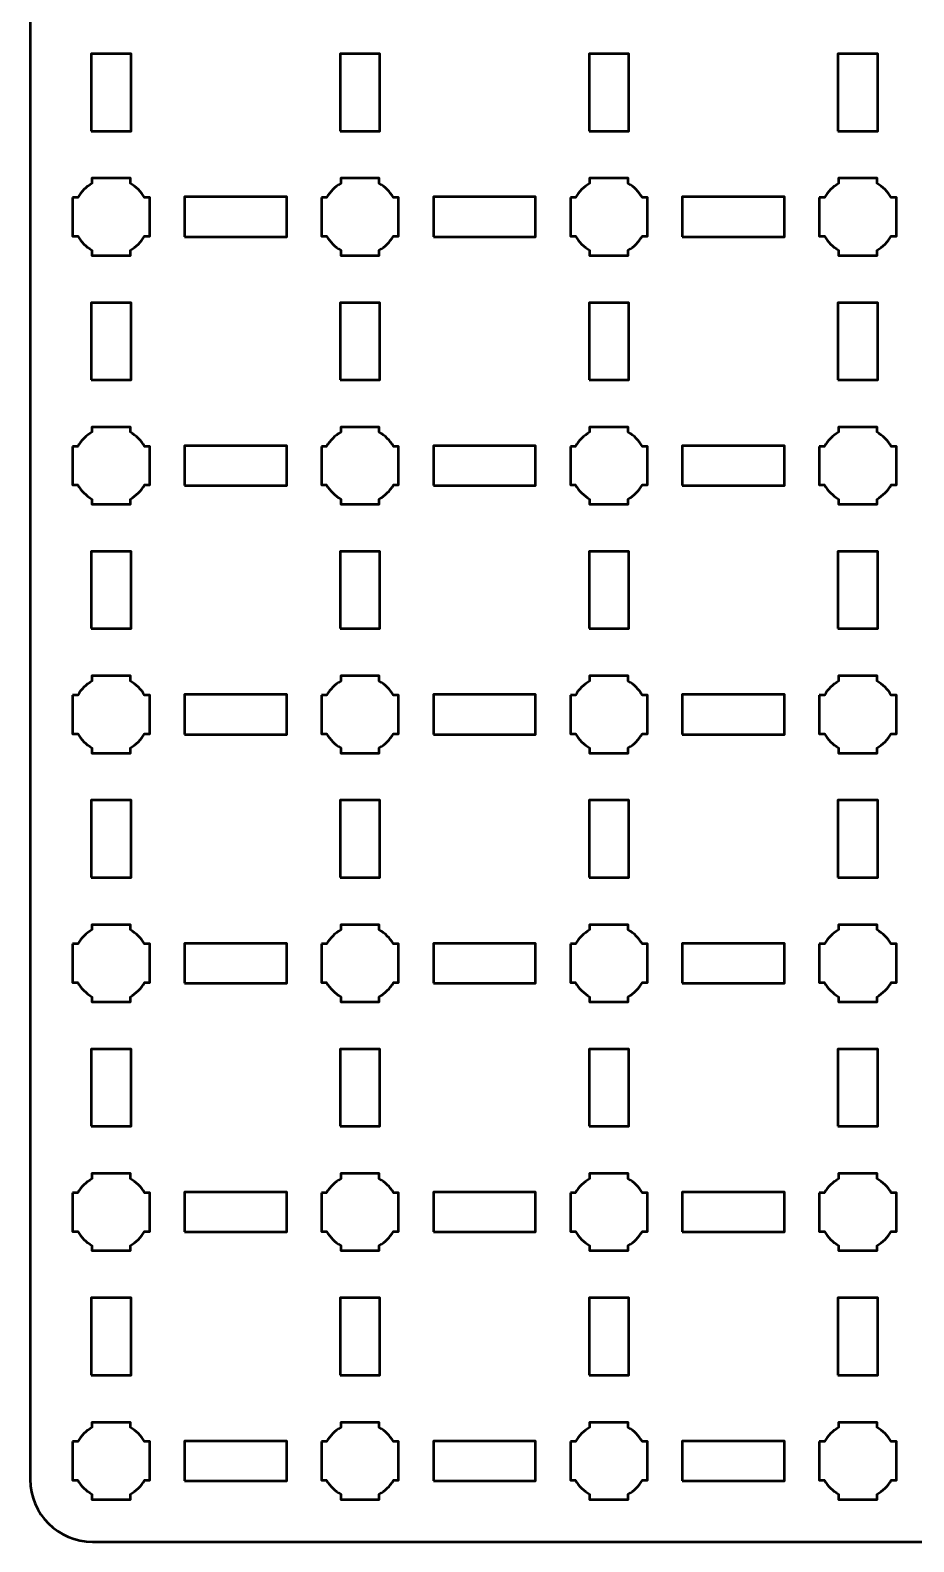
# Model space of a CAD drawing. Header units: centimetres. Extents: x -40.1 to 19.1, y -39.5 to 9.8.
# Drawn here: x -40.15 to -33.05, y -39.5 to -27.35 of the extents above; entities that cross this region are included whole.
import ezdxf

# ---------------------------------------------------------------- set-up
doc = ezdxf.new("R2010")
doc.units = ezdxf.units.CM
doc.header["$MEASUREMENT"] = 0
doc.layers.add('Layer 1', color=7, linetype='Continuous')

msp = doc.modelspace()

# ---------------------------------------------------------------- linework, layer by layer
at = {"layer": 'Layer 1', "color": 250, "lineweight": 53}
for points in [[(-39.66, -28.16), (-39.34, -28.16), (-39.34, -27.54), (-39.66, -27.54), (-39.66, -28.16)], [(-37.66, -28.16), (-37.34, -28.16), (-37.34, -27.54), (-37.66, -27.54), (-37.66, -28.16)], [(-35.66, -28.16), (-35.34, -28.16), (-35.34, -27.54), (-35.66, -27.54), (-35.66, -28.16)], [(-33.66, -28.16), (-33.34, -28.16), (-33.34, -27.54), (-33.66, -27.54), (-33.66, -28.16)], [(-38.91094, -29.01), (-38.08906, -29.01), (-38.08906, -28.69), (-38.91094, -28.69), (-38.91094, -29.01)], [(-36.91094, -29.01), (-36.08906, -29.01), (-36.08906, -28.69), (-36.91094, -28.69), (-36.91094, -29.01)], [(-34.91094, -29.01), (-34.08906, -29.01), (-34.08906, -28.69), (-34.91094, -28.69), (-34.91094, -29.01)], [(-39.66, -30.16), (-39.34, -30.16), (-39.34, -29.54), (-39.66, -29.54), (-39.66, -30.16)], [(-37.66, -30.16), (-37.34, -30.16), (-37.34, -29.54), (-37.66, -29.54), (-37.66, -30.16)], [(-35.66, -30.16), (-35.34, -30.16), (-35.34, -29.54), (-35.66, -29.54), (-35.66, -30.16)], [(-33.66, -30.16), (-33.34, -30.16), (-33.34, -29.54), (-33.66, -29.54), (-33.66, -30.16)], [(-38.91094, -31.01), (-38.08906, -31.01), (-38.08906, -30.69), (-38.91094, -30.69), (-38.91094, -31.01)], [(-36.91094, -31.01), (-36.08906, -31.01), (-36.08906, -30.69), (-36.91094, -30.69), (-36.91094, -31.01)], [(-34.91094, -31.01), (-34.08906, -31.01), (-34.08906, -30.69), (-34.91094, -30.69), (-34.91094, -31.01)], [(-39.66, -32.16), (-39.34, -32.16), (-39.34, -31.54), (-39.66, -31.54), (-39.66, -32.16)], [(-37.66, -32.16), (-37.34, -32.16), (-37.34, -31.54), (-37.66, -31.54), (-37.66, -32.16)], [(-35.66, -32.16), (-35.34, -32.16), (-35.34, -31.54), (-35.66, -31.54), (-35.66, -32.16)], [(-33.66, -32.16), (-33.34, -32.16), (-33.34, -31.54), (-33.66, -31.54), (-33.66, -32.16)], [(-38.91094, -33.01), (-38.08906, -33.01), (-38.08906, -32.69), (-38.91094, -32.69), (-38.91094, -33.01)], [(-36.91094, -33.01), (-36.08906, -33.01), (-36.08906, -32.69), (-36.91094, -32.69), (-36.91094, -33.01)], [(-34.91094, -33.01), (-34.08906, -33.01), (-34.08906, -32.69), (-34.91094, -32.69), (-34.91094, -33.01)], [(-39.66, -34.16), (-39.34, -34.16), (-39.34, -33.54), (-39.66, -33.54), (-39.66, -34.16)], [(-37.66, -34.16), (-37.34, -34.16), (-37.34, -33.54), (-37.66, -33.54), (-37.66, -34.16)], [(-35.66, -34.16), (-35.34, -34.16), (-35.34, -33.54), (-35.66, -33.54), (-35.66, -34.16)], [(-33.66, -34.16), (-33.34, -34.16), (-33.34, -33.54), (-33.66, -33.54), (-33.66, -34.16)], [(-38.91094, -35.01), (-38.08906, -35.01), (-38.08906, -34.69), (-38.91094, -34.69), (-38.91094, -35.01)], [(-36.91094, -35.01), (-36.08906, -35.01), (-36.08906, -34.69), (-36.91094, -34.69), (-36.91094, -35.01)], [(-34.91094, -35.01), (-34.08906, -35.01), (-34.08906, -34.69), (-34.91094, -34.69), (-34.91094, -35.01)], [(-39.66, -36.16), (-39.34, -36.16), (-39.34, -35.54), (-39.66, -35.54), (-39.66, -36.16)], [(-37.66, -36.16), (-37.34, -36.16), (-37.34, -35.54), (-37.66, -35.54), (-37.66, -36.16)], [(-35.66, -36.16), (-35.34, -36.16), (-35.34, -35.54), (-35.66, -35.54), (-35.66, -36.16)], [(-33.66, -36.16), (-33.34, -36.16), (-33.34, -35.54), (-33.66, -35.54), (-33.66, -36.16)], [(-38.91094, -37.01), (-38.08906, -37.01), (-38.08906, -36.69), (-38.91094, -36.69), (-38.91094, -37.01)], [(-36.91094, -37.01), (-36.08906, -37.01), (-36.08906, -36.69), (-36.91094, -36.69), (-36.91094, -37.01)], [(-34.91094, -37.01), (-34.08906, -37.01), (-34.08906, -36.69), (-34.91094, -36.69), (-34.91094, -37.01)], [(-39.66, -38.16), (-39.34, -38.16), (-39.34, -37.54), (-39.66, -37.54), (-39.66, -38.16)], [(-37.66, -38.16), (-37.34, -38.16), (-37.34, -37.54), (-37.66, -37.54), (-37.66, -38.16)], [(-35.66, -38.16), (-35.34, -38.16), (-35.34, -37.54), (-35.66, -37.54), (-35.66, -38.16)], [(-33.66, -38.16), (-33.34, -38.16), (-33.34, -37.54), (-33.66, -37.54), (-33.66, -38.16)], [(-38.91094, -39.01), (-38.08906, -39.01), (-38.08906, -38.69), (-38.91094, -38.69), (-38.91094, -39.01)], [(-36.91094, -39.01), (-36.08906, -39.01), (-36.08906, -38.69), (-36.91094, -38.69), (-36.91094, -39.01)], [(-34.91094, -39.01), (-34.08906, -39.01), (-34.08906, -38.69), (-34.91094, -38.69), (-34.91094, -39.01)]]:
    msp.add_lwpolyline(points, close=True, dxfattribs=at)
msp.add_open_spline([(-40.15, -39), (-40.15, -39), (-40.15, 9.3), (-40.15, 9.3), (-40.15, 9.3), (-40.15, 9.57609), (-39.92609, 9.8), (-39.65, 9.8), (-39.65, 9.8), (-39.65, 9.8), (18.65, 9.8), (18.65, 9.8), (18.65, 9.8), (18.92609, 9.8), (19.15, 9.57609), (19.15, 9.3), (19.15, 9.3), (19.15, 9.3), (19.15, -39), (19.15, -39), (19.15, -39), (19.15, -39.27609), (18.92609, -39.5), (18.65, -39.5), (18.65, -39.5), (18.65, -39.5), (-39.65, -39.5), (-39.65, -39.5), (-39.65, -39.5), (-39.92609, -39.5), (-40.15, -39.27609), (-40.15, -39)], degree=3, knots=[0, 0, 0, 0, 0.125, 0.125, 0.125, 0.125, 0.25, 0.25, 0.25, 0.25, 0.375, 0.375, 0.375, 0.375, 0.5, 0.5, 0.5, 0.5, 0.625, 0.625, 0.625, 0.625, 0.75, 0.75, 0.75, 0.75, 0.875, 0.875, 0.875, 0.875, 1, 1, 1, 1], dxfattribs=at)
at = {"layer": 'Layer 1', "lineweight": 53}
for points in [[(-39.81, -28.695), (-39.81, -28.695), (-39.76851, -28.695), (-39.76851, -28.695), (-39.76851, -28.695), (-39.74128, -28.64795), (-39.70205, -28.60872), (-39.655, -28.58149), (-39.655, -28.58149), (-39.655, -28.58149), (-39.655, -28.54), (-39.655, -28.54), (-39.655, -28.54), (-39.655, -28.54), (-39.5, -28.54), (-39.5, -28.54), (-39.5, -28.54), (-39.5, -28.54), (-39.345, -28.54), (-39.345, -28.54), (-39.345, -28.54), (-39.345, -28.54), (-39.345, -28.58149), (-39.345, -28.58149), (-39.345, -28.58149), (-39.29795, -28.60872), (-39.25872, -28.64795), (-39.23149, -28.695), (-39.23149, -28.695), (-39.23149, -28.695), (-39.19, -28.695), (-39.19, -28.695), (-39.19, -28.695), (-39.19, -28.695), (-39.19, -28.85), (-39.19, -28.85), (-39.19, -28.85), (-39.19, -28.85), (-39.19, -29.005), (-39.19, -29.005), (-39.19, -29.005), (-39.19, -29.005), (-39.23149, -29.005), (-39.23149, -29.005), (-39.23149, -29.005), (-39.25872, -29.05205), (-39.29795, -29.09128), (-39.345, -29.11851), (-39.345, -29.11851), (-39.345, -29.11851), (-39.345, -29.16), (-39.345, -29.16), (-39.345, -29.16), (-39.345, -29.16), (-39.5, -29.16), (-39.5, -29.16), (-39.5, -29.16), (-39.5, -29.16), (-39.655, -29.16), (-39.655, -29.16), (-39.655, -29.16), (-39.655, -29.16), (-39.655, -29.11851), (-39.655, -29.11851), (-39.655, -29.11851), (-39.70205, -29.09128), (-39.74128, -29.05205), (-39.76851, -29.005), (-39.76851, -29.005), (-39.76851, -29.005), (-39.81, -29.005), (-39.81, -29.005), (-39.81, -29.005), (-39.81, -29.005), (-39.81, -28.85), (-39.81, -28.85), (-39.81, -28.85), (-39.81, -28.85), (-39.81, -28.695), (-39.81, -28.695)], [(-37.81, -28.695), (-37.81, -28.695), (-37.76851, -28.695), (-37.76851, -28.695), (-37.76851, -28.695), (-37.74128, -28.64795), (-37.70205, -28.60872), (-37.655, -28.58149), (-37.655, -28.58149), (-37.655, -28.58149), (-37.655, -28.54), (-37.655, -28.54), (-37.655, -28.54), (-37.655, -28.54), (-37.5, -28.54), (-37.5, -28.54), (-37.5, -28.54), (-37.5, -28.54), (-37.345, -28.54), (-37.345, -28.54), (-37.345, -28.54), (-37.345, -28.54), (-37.345, -28.58149), (-37.345, -28.58149), (-37.345, -28.58149), (-37.29795, -28.60872), (-37.25872, -28.64795), (-37.23149, -28.695), (-37.23149, -28.695), (-37.23149, -28.695), (-37.19, -28.695), (-37.19, -28.695), (-37.19, -28.695), (-37.19, -28.695), (-37.19, -28.85), (-37.19, -28.85), (-37.19, -28.85), (-37.19, -28.85), (-37.19, -29.005), (-37.19, -29.005), (-37.19, -29.005), (-37.19, -29.005), (-37.23149, -29.005), (-37.23149, -29.005), (-37.23149, -29.005), (-37.25872, -29.05205), (-37.29795, -29.09128), (-37.345, -29.11851), (-37.345, -29.11851), (-37.345, -29.11851), (-37.345, -29.16), (-37.345, -29.16), (-37.345, -29.16), (-37.345, -29.16), (-37.5, -29.16), (-37.5, -29.16), (-37.5, -29.16), (-37.5, -29.16), (-37.655, -29.16), (-37.655, -29.16), (-37.655, -29.16), (-37.655, -29.16), (-37.655, -29.11851), (-37.655, -29.11851), (-37.655, -29.11851), (-37.70205, -29.09128), (-37.74128, -29.05205), (-37.76851, -29.005), (-37.76851, -29.005), (-37.76851, -29.005), (-37.81, -29.005), (-37.81, -29.005), (-37.81, -29.005), (-37.81, -29.005), (-37.81, -28.85), (-37.81, -28.85), (-37.81, -28.85), (-37.81, -28.85), (-37.81, -28.695), (-37.81, -28.695)], [(-35.81, -28.695), (-35.81, -28.695), (-35.76851, -28.695), (-35.76851, -28.695), (-35.76851, -28.695), (-35.74128, -28.64795), (-35.70205, -28.60872), (-35.655, -28.58149), (-35.655, -28.58149), (-35.655, -28.58149), (-35.655, -28.54), (-35.655, -28.54), (-35.655, -28.54), (-35.655, -28.54), (-35.5, -28.54), (-35.5, -28.54), (-35.5, -28.54), (-35.5, -28.54), (-35.345, -28.54), (-35.345, -28.54), (-35.345, -28.54), (-35.345, -28.54), (-35.345, -28.58149), (-35.345, -28.58149), (-35.345, -28.58149), (-35.29795, -28.60872), (-35.25872, -28.64795), (-35.23149, -28.695), (-35.23149, -28.695), (-35.23149, -28.695), (-35.19, -28.695), (-35.19, -28.695), (-35.19, -28.695), (-35.19, -28.695), (-35.19, -28.85), (-35.19, -28.85), (-35.19, -28.85), (-35.19, -28.85), (-35.19, -29.005), (-35.19, -29.005), (-35.19, -29.005), (-35.19, -29.005), (-35.23149, -29.005), (-35.23149, -29.005), (-35.23149, -29.005), (-35.25872, -29.05205), (-35.29795, -29.09128), (-35.345, -29.11851), (-35.345, -29.11851), (-35.345, -29.11851), (-35.345, -29.16), (-35.345, -29.16), (-35.345, -29.16), (-35.345, -29.16), (-35.5, -29.16), (-35.5, -29.16), (-35.5, -29.16), (-35.5, -29.16), (-35.655, -29.16), (-35.655, -29.16), (-35.655, -29.16), (-35.655, -29.16), (-35.655, -29.11851), (-35.655, -29.11851), (-35.655, -29.11851), (-35.70205, -29.09128), (-35.74128, -29.05205), (-35.76851, -29.005), (-35.76851, -29.005), (-35.76851, -29.005), (-35.81, -29.005), (-35.81, -29.005), (-35.81, -29.005), (-35.81, -29.005), (-35.81, -28.85), (-35.81, -28.85), (-35.81, -28.85), (-35.81, -28.85), (-35.81, -28.695), (-35.81, -28.695)], [(-33.81, -28.695), (-33.81, -28.695), (-33.76851, -28.695), (-33.76851, -28.695), (-33.76851, -28.695), (-33.74128, -28.64795), (-33.70205, -28.60872), (-33.655, -28.58149), (-33.655, -28.58149), (-33.655, -28.58149), (-33.655, -28.54), (-33.655, -28.54), (-33.655, -28.54), (-33.655, -28.54), (-33.5, -28.54), (-33.5, -28.54), (-33.5, -28.54), (-33.5, -28.54), (-33.345, -28.54), (-33.345, -28.54), (-33.345, -28.54), (-33.345, -28.54), (-33.345, -28.58149), (-33.345, -28.58149), (-33.345, -28.58149), (-33.29795, -28.60872), (-33.25872, -28.64795), (-33.23149, -28.695), (-33.23149, -28.695), (-33.23149, -28.695), (-33.19, -28.695), (-33.19, -28.695), (-33.19, -28.695), (-33.19, -28.695), (-33.19, -28.85), (-33.19, -28.85), (-33.19, -28.85), (-33.19, -28.85), (-33.19, -29.005), (-33.19, -29.005), (-33.19, -29.005), (-33.19, -29.005), (-33.23149, -29.005), (-33.23149, -29.005), (-33.23149, -29.005), (-33.25872, -29.05205), (-33.29795, -29.09128), (-33.345, -29.11851), (-33.345, -29.11851), (-33.345, -29.11851), (-33.345, -29.16), (-33.345, -29.16), (-33.345, -29.16), (-33.345, -29.16), (-33.5, -29.16), (-33.5, -29.16), (-33.5, -29.16), (-33.5, -29.16), (-33.655, -29.16), (-33.655, -29.16), (-33.655, -29.16), (-33.655, -29.16), (-33.655, -29.11851), (-33.655, -29.11851), (-33.655, -29.11851), (-33.70205, -29.09128), (-33.74128, -29.05205), (-33.76851, -29.005), (-33.76851, -29.005), (-33.76851, -29.005), (-33.81, -29.005), (-33.81, -29.005), (-33.81, -29.005), (-33.81, -29.005), (-33.81, -28.85), (-33.81, -28.85), (-33.81, -28.85), (-33.81, -28.85), (-33.81, -28.695), (-33.81, -28.695)], [(-39.81, -30.695), (-39.81, -30.695), (-39.76851, -30.695), (-39.76851, -30.695), (-39.76851, -30.695), (-39.74128, -30.64795), (-39.70205, -30.60872), (-39.655, -30.58149), (-39.655, -30.58149), (-39.655, -30.58149), (-39.655, -30.54), (-39.655, -30.54), (-39.655, -30.54), (-39.655, -30.54), (-39.5, -30.54), (-39.5, -30.54), (-39.5, -30.54), (-39.5, -30.54), (-39.345, -30.54), (-39.345, -30.54), (-39.345, -30.54), (-39.345, -30.54), (-39.345, -30.58149), (-39.345, -30.58149), (-39.345, -30.58149), (-39.29795, -30.60872), (-39.25872, -30.64795), (-39.23149, -30.695), (-39.23149, -30.695), (-39.23149, -30.695), (-39.19, -30.695), (-39.19, -30.695), (-39.19, -30.695), (-39.19, -30.695), (-39.19, -30.85), (-39.19, -30.85), (-39.19, -30.85), (-39.19, -30.85), (-39.19, -31.005), (-39.19, -31.005), (-39.19, -31.005), (-39.19, -31.005), (-39.23149, -31.005), (-39.23149, -31.005), (-39.23149, -31.005), (-39.25872, -31.05205), (-39.29795, -31.09128), (-39.345, -31.11851), (-39.345, -31.11851), (-39.345, -31.11851), (-39.345, -31.16), (-39.345, -31.16), (-39.345, -31.16), (-39.345, -31.16), (-39.5, -31.16), (-39.5, -31.16), (-39.5, -31.16), (-39.5, -31.16), (-39.655, -31.16), (-39.655, -31.16), (-39.655, -31.16), (-39.655, -31.16), (-39.655, -31.11851), (-39.655, -31.11851), (-39.655, -31.11851), (-39.70205, -31.09128), (-39.74128, -31.05205), (-39.76851, -31.005), (-39.76851, -31.005), (-39.76851, -31.005), (-39.81, -31.005), (-39.81, -31.005), (-39.81, -31.005), (-39.81, -31.005), (-39.81, -30.85), (-39.81, -30.85), (-39.81, -30.85), (-39.81, -30.85), (-39.81, -30.695), (-39.81, -30.695)], [(-37.81, -30.695), (-37.81, -30.695), (-37.76851, -30.695), (-37.76851, -30.695), (-37.76851, -30.695), (-37.74128, -30.64795), (-37.70205, -30.60872), (-37.655, -30.58149), (-37.655, -30.58149), (-37.655, -30.58149), (-37.655, -30.54), (-37.655, -30.54), (-37.655, -30.54), (-37.655, -30.54), (-37.5, -30.54), (-37.5, -30.54), (-37.5, -30.54), (-37.5, -30.54), (-37.345, -30.54), (-37.345, -30.54), (-37.345, -30.54), (-37.345, -30.54), (-37.345, -30.58149), (-37.345, -30.58149), (-37.345, -30.58149), (-37.29795, -30.60872), (-37.25872, -30.64795), (-37.23149, -30.695), (-37.23149, -30.695), (-37.23149, -30.695), (-37.19, -30.695), (-37.19, -30.695), (-37.19, -30.695), (-37.19, -30.695), (-37.19, -30.85), (-37.19, -30.85), (-37.19, -30.85), (-37.19, -30.85), (-37.19, -31.005), (-37.19, -31.005), (-37.19, -31.005), (-37.19, -31.005), (-37.23149, -31.005), (-37.23149, -31.005), (-37.23149, -31.005), (-37.25872, -31.05205), (-37.29795, -31.09128), (-37.345, -31.11851), (-37.345, -31.11851), (-37.345, -31.11851), (-37.345, -31.16), (-37.345, -31.16), (-37.345, -31.16), (-37.345, -31.16), (-37.5, -31.16), (-37.5, -31.16), (-37.5, -31.16), (-37.5, -31.16), (-37.655, -31.16), (-37.655, -31.16), (-37.655, -31.16), (-37.655, -31.16), (-37.655, -31.11851), (-37.655, -31.11851), (-37.655, -31.11851), (-37.70205, -31.09128), (-37.74128, -31.05205), (-37.76851, -31.005), (-37.76851, -31.005), (-37.76851, -31.005), (-37.81, -31.005), (-37.81, -31.005), (-37.81, -31.005), (-37.81, -31.005), (-37.81, -30.85), (-37.81, -30.85), (-37.81, -30.85), (-37.81, -30.85), (-37.81, -30.695), (-37.81, -30.695)], [(-35.81, -30.695), (-35.81, -30.695), (-35.76851, -30.695), (-35.76851, -30.695), (-35.76851, -30.695), (-35.74128, -30.64795), (-35.70205, -30.60872), (-35.655, -30.58149), (-35.655, -30.58149), (-35.655, -30.58149), (-35.655, -30.54), (-35.655, -30.54), (-35.655, -30.54), (-35.655, -30.54), (-35.5, -30.54), (-35.5, -30.54), (-35.5, -30.54), (-35.5, -30.54), (-35.345, -30.54), (-35.345, -30.54), (-35.345, -30.54), (-35.345, -30.54), (-35.345, -30.58149), (-35.345, -30.58149), (-35.345, -30.58149), (-35.29795, -30.60872), (-35.25872, -30.64795), (-35.23149, -30.695), (-35.23149, -30.695), (-35.23149, -30.695), (-35.19, -30.695), (-35.19, -30.695), (-35.19, -30.695), (-35.19, -30.695), (-35.19, -30.85), (-35.19, -30.85), (-35.19, -30.85), (-35.19, -30.85), (-35.19, -31.005), (-35.19, -31.005), (-35.19, -31.005), (-35.19, -31.005), (-35.23149, -31.005), (-35.23149, -31.005), (-35.23149, -31.005), (-35.25872, -31.05205), (-35.29795, -31.09128), (-35.345, -31.11851), (-35.345, -31.11851), (-35.345, -31.11851), (-35.345, -31.16), (-35.345, -31.16), (-35.345, -31.16), (-35.345, -31.16), (-35.5, -31.16), (-35.5, -31.16), (-35.5, -31.16), (-35.5, -31.16), (-35.655, -31.16), (-35.655, -31.16), (-35.655, -31.16), (-35.655, -31.16), (-35.655, -31.11851), (-35.655, -31.11851), (-35.655, -31.11851), (-35.70205, -31.09128), (-35.74128, -31.05205), (-35.76851, -31.005), (-35.76851, -31.005), (-35.76851, -31.005), (-35.81, -31.005), (-35.81, -31.005), (-35.81, -31.005), (-35.81, -31.005), (-35.81, -30.85), (-35.81, -30.85), (-35.81, -30.85), (-35.81, -30.85), (-35.81, -30.695), (-35.81, -30.695)], [(-33.81, -30.695), (-33.81, -30.695), (-33.76851, -30.695), (-33.76851, -30.695), (-33.76851, -30.695), (-33.74128, -30.64795), (-33.70205, -30.60872), (-33.655, -30.58149), (-33.655, -30.58149), (-33.655, -30.58149), (-33.655, -30.54), (-33.655, -30.54), (-33.655, -30.54), (-33.655, -30.54), (-33.5, -30.54), (-33.5, -30.54), (-33.5, -30.54), (-33.5, -30.54), (-33.345, -30.54), (-33.345, -30.54), (-33.345, -30.54), (-33.345, -30.54), (-33.345, -30.58149), (-33.345, -30.58149), (-33.345, -30.58149), (-33.29795, -30.60872), (-33.25872, -30.64795), (-33.23149, -30.695), (-33.23149, -30.695), (-33.23149, -30.695), (-33.19, -30.695), (-33.19, -30.695), (-33.19, -30.695), (-33.19, -30.695), (-33.19, -30.85), (-33.19, -30.85), (-33.19, -30.85), (-33.19, -30.85), (-33.19, -31.005), (-33.19, -31.005), (-33.19, -31.005), (-33.19, -31.005), (-33.23149, -31.005), (-33.23149, -31.005), (-33.23149, -31.005), (-33.25872, -31.05205), (-33.29795, -31.09128), (-33.345, -31.11851), (-33.345, -31.11851), (-33.345, -31.11851), (-33.345, -31.16), (-33.345, -31.16), (-33.345, -31.16), (-33.345, -31.16), (-33.5, -31.16), (-33.5, -31.16), (-33.5, -31.16), (-33.5, -31.16), (-33.655, -31.16), (-33.655, -31.16), (-33.655, -31.16), (-33.655, -31.16), (-33.655, -31.11851), (-33.655, -31.11851), (-33.655, -31.11851), (-33.70205, -31.09128), (-33.74128, -31.05205), (-33.76851, -31.005), (-33.76851, -31.005), (-33.76851, -31.005), (-33.81, -31.005), (-33.81, -31.005), (-33.81, -31.005), (-33.81, -31.005), (-33.81, -30.85), (-33.81, -30.85), (-33.81, -30.85), (-33.81, -30.85), (-33.81, -30.695), (-33.81, -30.695)], [(-39.81, -32.695), (-39.81, -32.695), (-39.76851, -32.695), (-39.76851, -32.695), (-39.76851, -32.695), (-39.74128, -32.64795), (-39.70205, -32.60872), (-39.655, -32.58149), (-39.655, -32.58149), (-39.655, -32.58149), (-39.655, -32.54), (-39.655, -32.54), (-39.655, -32.54), (-39.655, -32.54), (-39.5, -32.54), (-39.5, -32.54), (-39.5, -32.54), (-39.5, -32.54), (-39.345, -32.54), (-39.345, -32.54), (-39.345, -32.54), (-39.345, -32.54), (-39.345, -32.58149), (-39.345, -32.58149), (-39.345, -32.58149), (-39.29795, -32.60872), (-39.25872, -32.64795), (-39.23149, -32.695), (-39.23149, -32.695), (-39.23149, -32.695), (-39.19, -32.695), (-39.19, -32.695), (-39.19, -32.695), (-39.19, -32.695), (-39.19, -32.85), (-39.19, -32.85), (-39.19, -32.85), (-39.19, -32.85), (-39.19, -33.005), (-39.19, -33.005), (-39.19, -33.005), (-39.19, -33.005), (-39.23149, -33.005), (-39.23149, -33.005), (-39.23149, -33.005), (-39.25872, -33.05205), (-39.29795, -33.09128), (-39.345, -33.11851), (-39.345, -33.11851), (-39.345, -33.11851), (-39.345, -33.16), (-39.345, -33.16), (-39.345, -33.16), (-39.345, -33.16), (-39.5, -33.16), (-39.5, -33.16), (-39.5, -33.16), (-39.5, -33.16), (-39.655, -33.16), (-39.655, -33.16), (-39.655, -33.16), (-39.655, -33.16), (-39.655, -33.11851), (-39.655, -33.11851), (-39.655, -33.11851), (-39.70205, -33.09128), (-39.74128, -33.05205), (-39.76851, -33.005), (-39.76851, -33.005), (-39.76851, -33.005), (-39.81, -33.005), (-39.81, -33.005), (-39.81, -33.005), (-39.81, -33.005), (-39.81, -32.85), (-39.81, -32.85), (-39.81, -32.85), (-39.81, -32.85), (-39.81, -32.695), (-39.81, -32.695)], [(-37.81, -32.695), (-37.81, -32.695), (-37.76851, -32.695), (-37.76851, -32.695), (-37.76851, -32.695), (-37.74128, -32.64795), (-37.70205, -32.60872), (-37.655, -32.58149), (-37.655, -32.58149), (-37.655, -32.58149), (-37.655, -32.54), (-37.655, -32.54), (-37.655, -32.54), (-37.655, -32.54), (-37.5, -32.54), (-37.5, -32.54), (-37.5, -32.54), (-37.5, -32.54), (-37.345, -32.54), (-37.345, -32.54), (-37.345, -32.54), (-37.345, -32.54), (-37.345, -32.58149), (-37.345, -32.58149), (-37.345, -32.58149), (-37.29795, -32.60872), (-37.25872, -32.64795), (-37.23149, -32.695), (-37.23149, -32.695), (-37.23149, -32.695), (-37.19, -32.695), (-37.19, -32.695), (-37.19, -32.695), (-37.19, -32.695), (-37.19, -32.85), (-37.19, -32.85), (-37.19, -32.85), (-37.19, -32.85), (-37.19, -33.005), (-37.19, -33.005), (-37.19, -33.005), (-37.19, -33.005), (-37.23149, -33.005), (-37.23149, -33.005), (-37.23149, -33.005), (-37.25872, -33.05205), (-37.29795, -33.09128), (-37.345, -33.11851), (-37.345, -33.11851), (-37.345, -33.11851), (-37.345, -33.16), (-37.345, -33.16), (-37.345, -33.16), (-37.345, -33.16), (-37.5, -33.16), (-37.5, -33.16), (-37.5, -33.16), (-37.5, -33.16), (-37.655, -33.16), (-37.655, -33.16), (-37.655, -33.16), (-37.655, -33.16), (-37.655, -33.11851), (-37.655, -33.11851), (-37.655, -33.11851), (-37.70205, -33.09128), (-37.74128, -33.05205), (-37.76851, -33.005), (-37.76851, -33.005), (-37.76851, -33.005), (-37.81, -33.005), (-37.81, -33.005), (-37.81, -33.005), (-37.81, -33.005), (-37.81, -32.85), (-37.81, -32.85), (-37.81, -32.85), (-37.81, -32.85), (-37.81, -32.695), (-37.81, -32.695)], [(-35.81, -32.695), (-35.81, -32.695), (-35.76851, -32.695), (-35.76851, -32.695), (-35.76851, -32.695), (-35.74128, -32.64795), (-35.70205, -32.60872), (-35.655, -32.58149), (-35.655, -32.58149), (-35.655, -32.58149), (-35.655, -32.54), (-35.655, -32.54), (-35.655, -32.54), (-35.655, -32.54), (-35.5, -32.54), (-35.5, -32.54), (-35.5, -32.54), (-35.5, -32.54), (-35.345, -32.54), (-35.345, -32.54), (-35.345, -32.54), (-35.345, -32.54), (-35.345, -32.58149), (-35.345, -32.58149), (-35.345, -32.58149), (-35.29795, -32.60872), (-35.25872, -32.64795), (-35.23149, -32.695), (-35.23149, -32.695), (-35.23149, -32.695), (-35.19, -32.695), (-35.19, -32.695), (-35.19, -32.695), (-35.19, -32.695), (-35.19, -32.85), (-35.19, -32.85), (-35.19, -32.85), (-35.19, -32.85), (-35.19, -33.005), (-35.19, -33.005), (-35.19, -33.005), (-35.19, -33.005), (-35.23149, -33.005), (-35.23149, -33.005), (-35.23149, -33.005), (-35.25872, -33.05205), (-35.29795, -33.09128), (-35.345, -33.11851), (-35.345, -33.11851), (-35.345, -33.11851), (-35.345, -33.16), (-35.345, -33.16), (-35.345, -33.16), (-35.345, -33.16), (-35.5, -33.16), (-35.5, -33.16), (-35.5, -33.16), (-35.5, -33.16), (-35.655, -33.16), (-35.655, -33.16), (-35.655, -33.16), (-35.655, -33.16), (-35.655, -33.11851), (-35.655, -33.11851), (-35.655, -33.11851), (-35.70205, -33.09128), (-35.74128, -33.05205), (-35.76851, -33.005), (-35.76851, -33.005), (-35.76851, -33.005), (-35.81, -33.005), (-35.81, -33.005), (-35.81, -33.005), (-35.81, -33.005), (-35.81, -32.85), (-35.81, -32.85), (-35.81, -32.85), (-35.81, -32.85), (-35.81, -32.695), (-35.81, -32.695)], [(-33.81, -32.695), (-33.81, -32.695), (-33.76851, -32.695), (-33.76851, -32.695), (-33.76851, -32.695), (-33.74128, -32.64795), (-33.70205, -32.60872), (-33.655, -32.58149), (-33.655, -32.58149), (-33.655, -32.58149), (-33.655, -32.54), (-33.655, -32.54), (-33.655, -32.54), (-33.655, -32.54), (-33.5, -32.54), (-33.5, -32.54), (-33.5, -32.54), (-33.5, -32.54), (-33.345, -32.54), (-33.345, -32.54), (-33.345, -32.54), (-33.345, -32.54), (-33.345, -32.58149), (-33.345, -32.58149), (-33.345, -32.58149), (-33.29795, -32.60872), (-33.25872, -32.64795), (-33.23149, -32.695), (-33.23149, -32.695), (-33.23149, -32.695), (-33.19, -32.695), (-33.19, -32.695), (-33.19, -32.695), (-33.19, -32.695), (-33.19, -32.85), (-33.19, -32.85), (-33.19, -32.85), (-33.19, -32.85), (-33.19, -33.005), (-33.19, -33.005), (-33.19, -33.005), (-33.19, -33.005), (-33.23149, -33.005), (-33.23149, -33.005), (-33.23149, -33.005), (-33.25872, -33.05205), (-33.29795, -33.09128), (-33.345, -33.11851), (-33.345, -33.11851), (-33.345, -33.11851), (-33.345, -33.16), (-33.345, -33.16), (-33.345, -33.16), (-33.345, -33.16), (-33.5, -33.16), (-33.5, -33.16), (-33.5, -33.16), (-33.5, -33.16), (-33.655, -33.16), (-33.655, -33.16), (-33.655, -33.16), (-33.655, -33.16), (-33.655, -33.11851), (-33.655, -33.11851), (-33.655, -33.11851), (-33.70205, -33.09128), (-33.74128, -33.05205), (-33.76851, -33.005), (-33.76851, -33.005), (-33.76851, -33.005), (-33.81, -33.005), (-33.81, -33.005), (-33.81, -33.005), (-33.81, -33.005), (-33.81, -32.85), (-33.81, -32.85), (-33.81, -32.85), (-33.81, -32.85), (-33.81, -32.695), (-33.81, -32.695)], [(-39.81, -34.695), (-39.81, -34.695), (-39.76851, -34.695), (-39.76851, -34.695), (-39.76851, -34.695), (-39.74128, -34.64795), (-39.70205, -34.60872), (-39.655, -34.58149), (-39.655, -34.58149), (-39.655, -34.58149), (-39.655, -34.54), (-39.655, -34.54), (-39.655, -34.54), (-39.655, -34.54), (-39.5, -34.54), (-39.5, -34.54), (-39.5, -34.54), (-39.5, -34.54), (-39.345, -34.54), (-39.345, -34.54), (-39.345, -34.54), (-39.345, -34.54), (-39.345, -34.58149), (-39.345, -34.58149), (-39.345, -34.58149), (-39.29795, -34.60872), (-39.25872, -34.64795), (-39.23149, -34.695), (-39.23149, -34.695), (-39.23149, -34.695), (-39.19, -34.695), (-39.19, -34.695), (-39.19, -34.695), (-39.19, -34.695), (-39.19, -34.85), (-39.19, -34.85), (-39.19, -34.85), (-39.19, -34.85), (-39.19, -35.005), (-39.19, -35.005), (-39.19, -35.005), (-39.19, -35.005), (-39.23149, -35.005), (-39.23149, -35.005), (-39.23149, -35.005), (-39.25872, -35.05205), (-39.29795, -35.09128), (-39.345, -35.11851), (-39.345, -35.11851), (-39.345, -35.11851), (-39.345, -35.16), (-39.345, -35.16), (-39.345, -35.16), (-39.345, -35.16), (-39.5, -35.16), (-39.5, -35.16), (-39.5, -35.16), (-39.5, -35.16), (-39.655, -35.16), (-39.655, -35.16), (-39.655, -35.16), (-39.655, -35.16), (-39.655, -35.11851), (-39.655, -35.11851), (-39.655, -35.11851), (-39.70205, -35.09128), (-39.74128, -35.05205), (-39.76851, -35.005), (-39.76851, -35.005), (-39.76851, -35.005), (-39.81, -35.005), (-39.81, -35.005), (-39.81, -35.005), (-39.81, -35.005), (-39.81, -34.85), (-39.81, -34.85), (-39.81, -34.85), (-39.81, -34.85), (-39.81, -34.695), (-39.81, -34.695)], [(-37.81, -34.695), (-37.81, -34.695), (-37.76851, -34.695), (-37.76851, -34.695), (-37.76851, -34.695), (-37.74128, -34.64795), (-37.70205, -34.60872), (-37.655, -34.58149), (-37.655, -34.58149), (-37.655, -34.58149), (-37.655, -34.54), (-37.655, -34.54), (-37.655, -34.54), (-37.655, -34.54), (-37.5, -34.54), (-37.5, -34.54), (-37.5, -34.54), (-37.5, -34.54), (-37.345, -34.54), (-37.345, -34.54), (-37.345, -34.54), (-37.345, -34.54), (-37.345, -34.58149), (-37.345, -34.58149), (-37.345, -34.58149), (-37.29795, -34.60872), (-37.25872, -34.64795), (-37.23149, -34.695), (-37.23149, -34.695), (-37.23149, -34.695), (-37.19, -34.695), (-37.19, -34.695), (-37.19, -34.695), (-37.19, -34.695), (-37.19, -34.85), (-37.19, -34.85), (-37.19, -34.85), (-37.19, -34.85), (-37.19, -35.005), (-37.19, -35.005), (-37.19, -35.005), (-37.19, -35.005), (-37.23149, -35.005), (-37.23149, -35.005), (-37.23149, -35.005), (-37.25872, -35.05205), (-37.29795, -35.09128), (-37.345, -35.11851), (-37.345, -35.11851), (-37.345, -35.11851), (-37.345, -35.16), (-37.345, -35.16), (-37.345, -35.16), (-37.345, -35.16), (-37.5, -35.16), (-37.5, -35.16), (-37.5, -35.16), (-37.5, -35.16), (-37.655, -35.16), (-37.655, -35.16), (-37.655, -35.16), (-37.655, -35.16), (-37.655, -35.11851), (-37.655, -35.11851), (-37.655, -35.11851), (-37.70205, -35.09128), (-37.74128, -35.05205), (-37.76851, -35.005), (-37.76851, -35.005), (-37.76851, -35.005), (-37.81, -35.005), (-37.81, -35.005), (-37.81, -35.005), (-37.81, -35.005), (-37.81, -34.85), (-37.81, -34.85), (-37.81, -34.85), (-37.81, -34.85), (-37.81, -34.695), (-37.81, -34.695)], [(-35.81, -34.695), (-35.81, -34.695), (-35.76851, -34.695), (-35.76851, -34.695), (-35.76851, -34.695), (-35.74128, -34.64795), (-35.70205, -34.60872), (-35.655, -34.58149), (-35.655, -34.58149), (-35.655, -34.58149), (-35.655, -34.54), (-35.655, -34.54), (-35.655, -34.54), (-35.655, -34.54), (-35.5, -34.54), (-35.5, -34.54), (-35.5, -34.54), (-35.5, -34.54), (-35.345, -34.54), (-35.345, -34.54), (-35.345, -34.54), (-35.345, -34.54), (-35.345, -34.58149), (-35.345, -34.58149), (-35.345, -34.58149), (-35.29795, -34.60872), (-35.25872, -34.64795), (-35.23149, -34.695), (-35.23149, -34.695), (-35.23149, -34.695), (-35.19, -34.695), (-35.19, -34.695), (-35.19, -34.695), (-35.19, -34.695), (-35.19, -34.85), (-35.19, -34.85), (-35.19, -34.85), (-35.19, -34.85), (-35.19, -35.005), (-35.19, -35.005), (-35.19, -35.005), (-35.19, -35.005), (-35.23149, -35.005), (-35.23149, -35.005), (-35.23149, -35.005), (-35.25872, -35.05205), (-35.29795, -35.09128), (-35.345, -35.11851), (-35.345, -35.11851), (-35.345, -35.11851), (-35.345, -35.16), (-35.345, -35.16), (-35.345, -35.16), (-35.345, -35.16), (-35.5, -35.16), (-35.5, -35.16), (-35.5, -35.16), (-35.5, -35.16), (-35.655, -35.16), (-35.655, -35.16), (-35.655, -35.16), (-35.655, -35.16), (-35.655, -35.11851), (-35.655, -35.11851), (-35.655, -35.11851), (-35.70205, -35.09128), (-35.74128, -35.05205), (-35.76851, -35.005), (-35.76851, -35.005), (-35.76851, -35.005), (-35.81, -35.005), (-35.81, -35.005), (-35.81, -35.005), (-35.81, -35.005), (-35.81, -34.85), (-35.81, -34.85), (-35.81, -34.85), (-35.81, -34.85), (-35.81, -34.695), (-35.81, -34.695)], [(-33.81, -34.695), (-33.81, -34.695), (-33.76851, -34.695), (-33.76851, -34.695), (-33.76851, -34.695), (-33.74128, -34.64795), (-33.70205, -34.60872), (-33.655, -34.58149), (-33.655, -34.58149), (-33.655, -34.58149), (-33.655, -34.54), (-33.655, -34.54), (-33.655, -34.54), (-33.655, -34.54), (-33.5, -34.54), (-33.5, -34.54), (-33.5, -34.54), (-33.5, -34.54), (-33.345, -34.54), (-33.345, -34.54), (-33.345, -34.54), (-33.345, -34.54), (-33.345, -34.58149), (-33.345, -34.58149), (-33.345, -34.58149), (-33.29795, -34.60872), (-33.25872, -34.64795), (-33.23149, -34.695), (-33.23149, -34.695), (-33.23149, -34.695), (-33.19, -34.695), (-33.19, -34.695), (-33.19, -34.695), (-33.19, -34.695), (-33.19, -34.85), (-33.19, -34.85), (-33.19, -34.85), (-33.19, -34.85), (-33.19, -35.005), (-33.19, -35.005), (-33.19, -35.005), (-33.19, -35.005), (-33.23149, -35.005), (-33.23149, -35.005), (-33.23149, -35.005), (-33.25872, -35.05205), (-33.29795, -35.09128), (-33.345, -35.11851), (-33.345, -35.11851), (-33.345, -35.11851), (-33.345, -35.16), (-33.345, -35.16), (-33.345, -35.16), (-33.345, -35.16), (-33.5, -35.16), (-33.5, -35.16), (-33.5, -35.16), (-33.5, -35.16), (-33.655, -35.16), (-33.655, -35.16), (-33.655, -35.16), (-33.655, -35.16), (-33.655, -35.11851), (-33.655, -35.11851), (-33.655, -35.11851), (-33.70205, -35.09128), (-33.74128, -35.05205), (-33.76851, -35.005), (-33.76851, -35.005), (-33.76851, -35.005), (-33.81, -35.005), (-33.81, -35.005), (-33.81, -35.005), (-33.81, -35.005), (-33.81, -34.85), (-33.81, -34.85), (-33.81, -34.85), (-33.81, -34.85), (-33.81, -34.695), (-33.81, -34.695)], [(-39.81, -36.695), (-39.81, -36.695), (-39.76851, -36.695), (-39.76851, -36.695), (-39.76851, -36.695), (-39.74128, -36.64795), (-39.70205, -36.60872), (-39.655, -36.58149), (-39.655, -36.58149), (-39.655, -36.58149), (-39.655, -36.54), (-39.655, -36.54), (-39.655, -36.54), (-39.655, -36.54), (-39.5, -36.54), (-39.5, -36.54), (-39.5, -36.54), (-39.5, -36.54), (-39.345, -36.54), (-39.345, -36.54), (-39.345, -36.54), (-39.345, -36.54), (-39.345, -36.58149), (-39.345, -36.58149), (-39.345, -36.58149), (-39.29795, -36.60872), (-39.25872, -36.64795), (-39.23149, -36.695), (-39.23149, -36.695), (-39.23149, -36.695), (-39.19, -36.695), (-39.19, -36.695), (-39.19, -36.695), (-39.19, -36.695), (-39.19, -36.85), (-39.19, -36.85), (-39.19, -36.85), (-39.19, -36.85), (-39.19, -37.005), (-39.19, -37.005), (-39.19, -37.005), (-39.19, -37.005), (-39.23149, -37.005), (-39.23149, -37.005), (-39.23149, -37.005), (-39.25872, -37.05205), (-39.29795, -37.09128), (-39.345, -37.11851), (-39.345, -37.11851), (-39.345, -37.11851), (-39.345, -37.16), (-39.345, -37.16), (-39.345, -37.16), (-39.345, -37.16), (-39.5, -37.16), (-39.5, -37.16), (-39.5, -37.16), (-39.5, -37.16), (-39.655, -37.16), (-39.655, -37.16), (-39.655, -37.16), (-39.655, -37.16), (-39.655, -37.11851), (-39.655, -37.11851), (-39.655, -37.11851), (-39.70205, -37.09128), (-39.74128, -37.05205), (-39.76851, -37.005), (-39.76851, -37.005), (-39.76851, -37.005), (-39.81, -37.005), (-39.81, -37.005), (-39.81, -37.005), (-39.81, -37.005), (-39.81, -36.85), (-39.81, -36.85), (-39.81, -36.85), (-39.81, -36.85), (-39.81, -36.695), (-39.81, -36.695)], [(-37.81, -36.695), (-37.81, -36.695), (-37.76851, -36.695), (-37.76851, -36.695), (-37.76851, -36.695), (-37.74128, -36.64795), (-37.70205, -36.60872), (-37.655, -36.58149), (-37.655, -36.58149), (-37.655, -36.58149), (-37.655, -36.54), (-37.655, -36.54), (-37.655, -36.54), (-37.655, -36.54), (-37.5, -36.54), (-37.5, -36.54), (-37.5, -36.54), (-37.5, -36.54), (-37.345, -36.54), (-37.345, -36.54), (-37.345, -36.54), (-37.345, -36.54), (-37.345, -36.58149), (-37.345, -36.58149), (-37.345, -36.58149), (-37.29795, -36.60872), (-37.25872, -36.64795), (-37.23149, -36.695), (-37.23149, -36.695), (-37.23149, -36.695), (-37.19, -36.695), (-37.19, -36.695), (-37.19, -36.695), (-37.19, -36.695), (-37.19, -36.85), (-37.19, -36.85), (-37.19, -36.85), (-37.19, -36.85), (-37.19, -37.005), (-37.19, -37.005), (-37.19, -37.005), (-37.19, -37.005), (-37.23149, -37.005), (-37.23149, -37.005), (-37.23149, -37.005), (-37.25872, -37.05205), (-37.29795, -37.09128), (-37.345, -37.11851), (-37.345, -37.11851), (-37.345, -37.11851), (-37.345, -37.16), (-37.345, -37.16), (-37.345, -37.16), (-37.345, -37.16), (-37.5, -37.16), (-37.5, -37.16), (-37.5, -37.16), (-37.5, -37.16), (-37.655, -37.16), (-37.655, -37.16), (-37.655, -37.16), (-37.655, -37.16), (-37.655, -37.11851), (-37.655, -37.11851), (-37.655, -37.11851), (-37.70205, -37.09128), (-37.74128, -37.05205), (-37.76851, -37.005), (-37.76851, -37.005), (-37.76851, -37.005), (-37.81, -37.005), (-37.81, -37.005), (-37.81, -37.005), (-37.81, -37.005), (-37.81, -36.85), (-37.81, -36.85), (-37.81, -36.85), (-37.81, -36.85), (-37.81, -36.695), (-37.81, -36.695)], [(-35.81, -36.695), (-35.81, -36.695), (-35.76851, -36.695), (-35.76851, -36.695), (-35.76851, -36.695), (-35.74128, -36.64795), (-35.70205, -36.60872), (-35.655, -36.58149), (-35.655, -36.58149), (-35.655, -36.58149), (-35.655, -36.54), (-35.655, -36.54), (-35.655, -36.54), (-35.655, -36.54), (-35.5, -36.54), (-35.5, -36.54), (-35.5, -36.54), (-35.5, -36.54), (-35.345, -36.54), (-35.345, -36.54), (-35.345, -36.54), (-35.345, -36.54), (-35.345, -36.58149), (-35.345, -36.58149), (-35.345, -36.58149), (-35.29795, -36.60872), (-35.25872, -36.64795), (-35.23149, -36.695), (-35.23149, -36.695), (-35.23149, -36.695), (-35.19, -36.695), (-35.19, -36.695), (-35.19, -36.695), (-35.19, -36.695), (-35.19, -36.85), (-35.19, -36.85), (-35.19, -36.85), (-35.19, -36.85), (-35.19, -37.005), (-35.19, -37.005), (-35.19, -37.005), (-35.19, -37.005), (-35.23149, -37.005), (-35.23149, -37.005), (-35.23149, -37.005), (-35.25872, -37.05205), (-35.29795, -37.09128), (-35.345, -37.11851), (-35.345, -37.11851), (-35.345, -37.11851), (-35.345, -37.16), (-35.345, -37.16), (-35.345, -37.16), (-35.345, -37.16), (-35.5, -37.16), (-35.5, -37.16), (-35.5, -37.16), (-35.5, -37.16), (-35.655, -37.16), (-35.655, -37.16), (-35.655, -37.16), (-35.655, -37.16), (-35.655, -37.11851), (-35.655, -37.11851), (-35.655, -37.11851), (-35.70205, -37.09128), (-35.74128, -37.05205), (-35.76851, -37.005), (-35.76851, -37.005), (-35.76851, -37.005), (-35.81, -37.005), (-35.81, -37.005), (-35.81, -37.005), (-35.81, -37.005), (-35.81, -36.85), (-35.81, -36.85), (-35.81, -36.85), (-35.81, -36.85), (-35.81, -36.695), (-35.81, -36.695)], [(-33.81, -36.695), (-33.81, -36.695), (-33.76851, -36.695), (-33.76851, -36.695), (-33.76851, -36.695), (-33.74128, -36.64795), (-33.70205, -36.60872), (-33.655, -36.58149), (-33.655, -36.58149), (-33.655, -36.58149), (-33.655, -36.54), (-33.655, -36.54), (-33.655, -36.54), (-33.655, -36.54), (-33.5, -36.54), (-33.5, -36.54), (-33.5, -36.54), (-33.5, -36.54), (-33.345, -36.54), (-33.345, -36.54), (-33.345, -36.54), (-33.345, -36.54), (-33.345, -36.58149), (-33.345, -36.58149), (-33.345, -36.58149), (-33.29795, -36.60872), (-33.25872, -36.64795), (-33.23149, -36.695), (-33.23149, -36.695), (-33.23149, -36.695), (-33.19, -36.695), (-33.19, -36.695), (-33.19, -36.695), (-33.19, -36.695), (-33.19, -36.85), (-33.19, -36.85), (-33.19, -36.85), (-33.19, -36.85), (-33.19, -37.005), (-33.19, -37.005), (-33.19, -37.005), (-33.19, -37.005), (-33.23149, -37.005), (-33.23149, -37.005), (-33.23149, -37.005), (-33.25872, -37.05205), (-33.29795, -37.09128), (-33.345, -37.11851), (-33.345, -37.11851), (-33.345, -37.11851), (-33.345, -37.16), (-33.345, -37.16), (-33.345, -37.16), (-33.345, -37.16), (-33.5, -37.16), (-33.5, -37.16), (-33.5, -37.16), (-33.5, -37.16), (-33.655, -37.16), (-33.655, -37.16), (-33.655, -37.16), (-33.655, -37.16), (-33.655, -37.11851), (-33.655, -37.11851), (-33.655, -37.11851), (-33.70205, -37.09128), (-33.74128, -37.05205), (-33.76851, -37.005), (-33.76851, -37.005), (-33.76851, -37.005), (-33.81, -37.005), (-33.81, -37.005), (-33.81, -37.005), (-33.81, -37.005), (-33.81, -36.85), (-33.81, -36.85), (-33.81, -36.85), (-33.81, -36.85), (-33.81, -36.695), (-33.81, -36.695)], [(-39.81, -38.695), (-39.81, -38.695), (-39.76851, -38.695), (-39.76851, -38.695), (-39.76851, -38.695), (-39.74128, -38.64795), (-39.70205, -38.60872), (-39.655, -38.58149), (-39.655, -38.58149), (-39.655, -38.58149), (-39.655, -38.54), (-39.655, -38.54), (-39.655, -38.54), (-39.655, -38.54), (-39.5, -38.54), (-39.5, -38.54), (-39.5, -38.54), (-39.5, -38.54), (-39.345, -38.54), (-39.345, -38.54), (-39.345, -38.54), (-39.345, -38.54), (-39.345, -38.58149), (-39.345, -38.58149), (-39.345, -38.58149), (-39.29795, -38.60872), (-39.25872, -38.64795), (-39.23149, -38.695), (-39.23149, -38.695), (-39.23149, -38.695), (-39.19, -38.695), (-39.19, -38.695), (-39.19, -38.695), (-39.19, -38.695), (-39.19, -38.85), (-39.19, -38.85), (-39.19, -38.85), (-39.19, -38.85), (-39.19, -39.005), (-39.19, -39.005), (-39.19, -39.005), (-39.19, -39.005), (-39.23149, -39.005), (-39.23149, -39.005), (-39.23149, -39.005), (-39.25872, -39.05205), (-39.29795, -39.09128), (-39.345, -39.11851), (-39.345, -39.11851), (-39.345, -39.11851), (-39.345, -39.16), (-39.345, -39.16), (-39.345, -39.16), (-39.345, -39.16), (-39.5, -39.16), (-39.5, -39.16), (-39.5, -39.16), (-39.5, -39.16), (-39.655, -39.16), (-39.655, -39.16), (-39.655, -39.16), (-39.655, -39.16), (-39.655, -39.11851), (-39.655, -39.11851), (-39.655, -39.11851), (-39.70205, -39.09128), (-39.74128, -39.05205), (-39.76851, -39.005), (-39.76851, -39.005), (-39.76851, -39.005), (-39.81, -39.005), (-39.81, -39.005), (-39.81, -39.005), (-39.81, -39.005), (-39.81, -38.85), (-39.81, -38.85), (-39.81, -38.85), (-39.81, -38.85), (-39.81, -38.695), (-39.81, -38.695)], [(-37.81, -38.695), (-37.81, -38.695), (-37.76851, -38.695), (-37.76851, -38.695), (-37.76851, -38.695), (-37.74128, -38.64795), (-37.70205, -38.60872), (-37.655, -38.58149), (-37.655, -38.58149), (-37.655, -38.58149), (-37.655, -38.54), (-37.655, -38.54), (-37.655, -38.54), (-37.655, -38.54), (-37.5, -38.54), (-37.5, -38.54), (-37.5, -38.54), (-37.5, -38.54), (-37.345, -38.54), (-37.345, -38.54), (-37.345, -38.54), (-37.345, -38.54), (-37.345, -38.58149), (-37.345, -38.58149), (-37.345, -38.58149), (-37.29795, -38.60872), (-37.25872, -38.64795), (-37.23149, -38.695), (-37.23149, -38.695), (-37.23149, -38.695), (-37.19, -38.695), (-37.19, -38.695), (-37.19, -38.695), (-37.19, -38.695), (-37.19, -38.85), (-37.19, -38.85), (-37.19, -38.85), (-37.19, -38.85), (-37.19, -39.005), (-37.19, -39.005), (-37.19, -39.005), (-37.19, -39.005), (-37.23149, -39.005), (-37.23149, -39.005), (-37.23149, -39.005), (-37.25872, -39.05205), (-37.29795, -39.09128), (-37.345, -39.11851), (-37.345, -39.11851), (-37.345, -39.11851), (-37.345, -39.16), (-37.345, -39.16), (-37.345, -39.16), (-37.345, -39.16), (-37.5, -39.16), (-37.5, -39.16), (-37.5, -39.16), (-37.5, -39.16), (-37.655, -39.16), (-37.655, -39.16), (-37.655, -39.16), (-37.655, -39.16), (-37.655, -39.11851), (-37.655, -39.11851), (-37.655, -39.11851), (-37.70205, -39.09128), (-37.74128, -39.05205), (-37.76851, -39.005), (-37.76851, -39.005), (-37.76851, -39.005), (-37.81, -39.005), (-37.81, -39.005), (-37.81, -39.005), (-37.81, -39.005), (-37.81, -38.85), (-37.81, -38.85), (-37.81, -38.85), (-37.81, -38.85), (-37.81, -38.695), (-37.81, -38.695)], [(-35.81, -38.695), (-35.81, -38.695), (-35.76851, -38.695), (-35.76851, -38.695), (-35.76851, -38.695), (-35.74128, -38.64795), (-35.70205, -38.60872), (-35.655, -38.58149), (-35.655, -38.58149), (-35.655, -38.58149), (-35.655, -38.54), (-35.655, -38.54), (-35.655, -38.54), (-35.655, -38.54), (-35.5, -38.54), (-35.5, -38.54), (-35.5, -38.54), (-35.5, -38.54), (-35.345, -38.54), (-35.345, -38.54), (-35.345, -38.54), (-35.345, -38.54), (-35.345, -38.58149), (-35.345, -38.58149), (-35.345, -38.58149), (-35.29795, -38.60872), (-35.25872, -38.64795), (-35.23149, -38.695), (-35.23149, -38.695), (-35.23149, -38.695), (-35.19, -38.695), (-35.19, -38.695), (-35.19, -38.695), (-35.19, -38.695), (-35.19, -38.85), (-35.19, -38.85), (-35.19, -38.85), (-35.19, -38.85), (-35.19, -39.005), (-35.19, -39.005), (-35.19, -39.005), (-35.19, -39.005), (-35.23149, -39.005), (-35.23149, -39.005), (-35.23149, -39.005), (-35.25872, -39.05205), (-35.29795, -39.09128), (-35.345, -39.11851), (-35.345, -39.11851), (-35.345, -39.11851), (-35.345, -39.16), (-35.345, -39.16), (-35.345, -39.16), (-35.345, -39.16), (-35.5, -39.16), (-35.5, -39.16), (-35.5, -39.16), (-35.5, -39.16), (-35.655, -39.16), (-35.655, -39.16), (-35.655, -39.16), (-35.655, -39.16), (-35.655, -39.11851), (-35.655, -39.11851), (-35.655, -39.11851), (-35.70205, -39.09128), (-35.74128, -39.05205), (-35.76851, -39.005), (-35.76851, -39.005), (-35.76851, -39.005), (-35.81, -39.005), (-35.81, -39.005), (-35.81, -39.005), (-35.81, -39.005), (-35.81, -38.85), (-35.81, -38.85), (-35.81, -38.85), (-35.81, -38.85), (-35.81, -38.695), (-35.81, -38.695)], [(-33.81, -38.695), (-33.81, -38.695), (-33.76851, -38.695), (-33.76851, -38.695), (-33.76851, -38.695), (-33.74128, -38.64795), (-33.70205, -38.60872), (-33.655, -38.58149), (-33.655, -38.58149), (-33.655, -38.58149), (-33.655, -38.54), (-33.655, -38.54), (-33.655, -38.54), (-33.655, -38.54), (-33.5, -38.54), (-33.5, -38.54), (-33.5, -38.54), (-33.5, -38.54), (-33.345, -38.54), (-33.345, -38.54), (-33.345, -38.54), (-33.345, -38.54), (-33.345, -38.58149), (-33.345, -38.58149), (-33.345, -38.58149), (-33.29795, -38.60872), (-33.25872, -38.64795), (-33.23149, -38.695), (-33.23149, -38.695), (-33.23149, -38.695), (-33.19, -38.695), (-33.19, -38.695), (-33.19, -38.695), (-33.19, -38.695), (-33.19, -38.85), (-33.19, -38.85), (-33.19, -38.85), (-33.19, -38.85), (-33.19, -39.005), (-33.19, -39.005), (-33.19, -39.005), (-33.19, -39.005), (-33.23149, -39.005), (-33.23149, -39.005), (-33.23149, -39.005), (-33.25872, -39.05205), (-33.29795, -39.09128), (-33.345, -39.11851), (-33.345, -39.11851), (-33.345, -39.11851), (-33.345, -39.16), (-33.345, -39.16), (-33.345, -39.16), (-33.345, -39.16), (-33.5, -39.16), (-33.5, -39.16), (-33.5, -39.16), (-33.5, -39.16), (-33.655, -39.16), (-33.655, -39.16), (-33.655, -39.16), (-33.655, -39.16), (-33.655, -39.11851), (-33.655, -39.11851), (-33.655, -39.11851), (-33.70205, -39.09128), (-33.74128, -39.05205), (-33.76851, -39.005), (-33.76851, -39.005), (-33.76851, -39.005), (-33.81, -39.005), (-33.81, -39.005), (-33.81, -39.005), (-33.81, -39.005), (-33.81, -38.85), (-33.81, -38.85), (-33.81, -38.85), (-33.81, -38.85), (-33.81, -38.695), (-33.81, -38.695)]]:
    msp.add_open_spline(points, degree=3, knots=[0, 0, 0, 0, 0.05, 0.05, 0.05, 0.05, 0.1, 0.1, 0.1, 0.1, 0.15, 0.15, 0.15, 0.15, 0.2, 0.2, 0.2, 0.2, 0.25, 0.25, 0.25, 0.25, 0.3, 0.3, 0.3, 0.3, 0.35, 0.35, 0.35, 0.35, 0.4, 0.4, 0.4, 0.4, 0.45, 0.45, 0.45, 0.45, 0.5, 0.5, 0.5, 0.5, 0.55, 0.55, 0.55, 0.55, 0.6, 0.6, 0.6, 0.6, 0.65, 0.65, 0.65, 0.65, 0.7, 0.7, 0.7, 0.7, 0.75, 0.75, 0.75, 0.75, 0.8, 0.8, 0.8, 0.8, 0.85, 0.85, 0.85, 0.85, 0.9, 0.9, 0.9, 0.9, 0.95, 0.95, 0.95, 0.95, 1, 1, 1, 1], dxfattribs=at)

doc.saveas('drawing.dxf')
